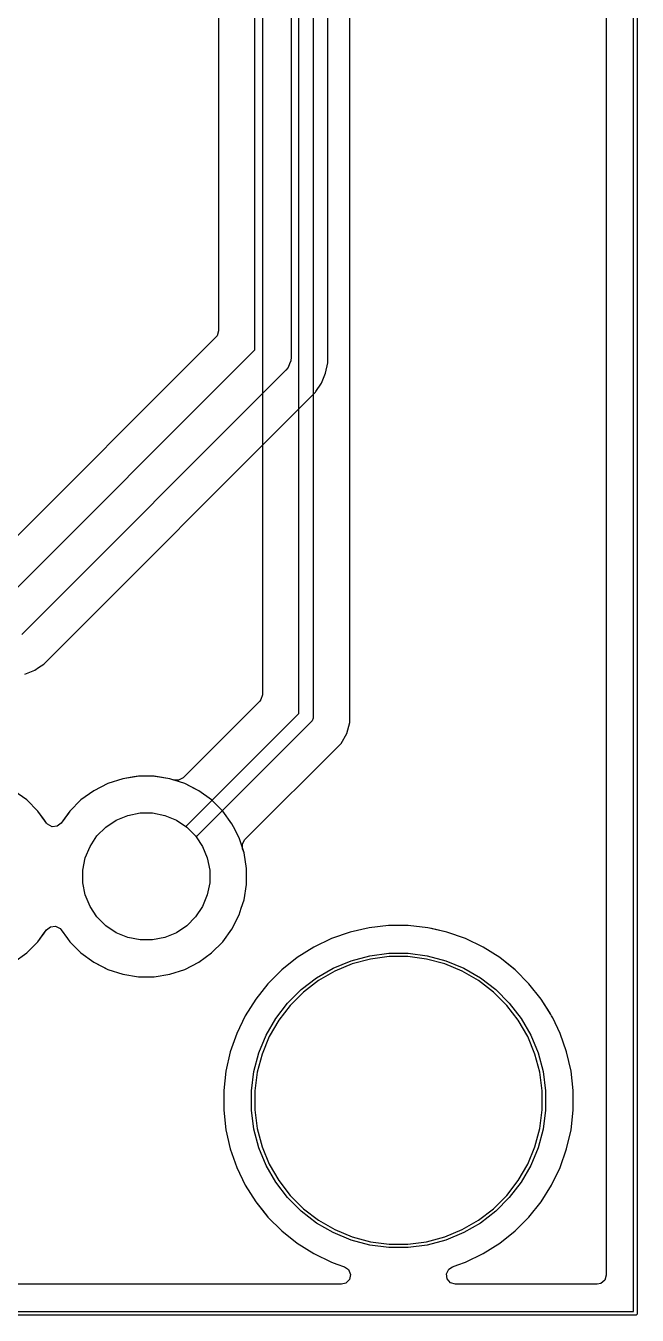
# Model space of a CAD drawing. Header units: inches. Extents: x 6.55 to 9.8, y -8.74 to -3.15.
# Drawn here: x 9.473 to 9.804, y -8.741 to -8.044 of the extents above; entities that cross this region are included whole.
import ezdxf

# ---------------------------------------------------------------- set-up
doc = ezdxf.new("R2010")
doc.units = ezdxf.units.IN
doc.header["$MEASUREMENT"] = 0
doc.layers.add('Edge.Cuts', color=254, linetype='CONTINUOUS', true_color=0xd0d2cd)

msp = doc.modelspace()

# ---------------------------------------------------------------- linework, layer by layer
at = {"layer": 'Edge.Cuts', "linetype": 'CONTINUOUS'}
for p, q in [((9.80217, -8.73917), (9.80217, -3.15059)), ((9.80413, -3.14961), (9.80413, -8.74016)), ((9.78738, -3.17026), (9.78738, -8.71951)), ((9.78738, -3.17026), (9.78738, -8.71951)), ((9.78738, -3.17026), (9.78738, -8.71951)), ((9.78738, -3.17026), (9.78738, -8.71951)), ((9.59732, -8.21919), (9.59732, -7.41906)), ((9.61701, -7.42314), (9.61701, -8.22325)), ((9.63671, -8.22002), (9.63671, -7.50781)), ((9.62106, -8.41589), (9.62106, -7.79592)), ((9.62894, -7.79429), (9.62894, -8.41752)), ((9.64864, -8.41411), (9.64864, -7.7978)), ((9.60136, -7.91612), (9.60136, -8.4057)), ((9.57762, -7.95216), (9.57762, -8.209)), ((9.57684, -8.21164), (9.57619, -8.21246)), ((9.57762, -8.209), (9.57684, -8.21164)), ((9.57619, -8.21246), (9.45348, -8.33516)), ((9.46021, -8.3563), (9.59732, -8.21919)), ((9.61682, -8.22518), (9.61614, -8.22684)), ((9.61701, -8.22325), (9.61682, -8.22509)), ((9.61682, -8.22509), (9.61682, -8.22518)), ((9.63672, -8.22019), (9.63671, -8.22002)), ((9.63672, -8.22035), (9.63672, -8.22019)), ((9.63672, -8.22617), (9.63672, -8.22035)), ((9.61413, -8.23022), (9.47125, -8.3731)), ((9.61535, -8.22873), (9.61413, -8.23022)), ((9.61614, -8.22684), (9.61535, -8.22873)), ((9.63336, -8.23725), (9.63558, -8.23188)), ((9.63558, -8.23188), (9.63672, -8.22617)), ((9.63033, -8.24178), (9.63336, -8.23725)), ((9.48312, -8.38909), (9.63012, -8.24209)), ((9.63012, -8.24209), (9.63012, -8.24209)), ((9.63012, -8.24209), (9.63012, -8.24209)), ((9.63012, -8.24209), (9.63013, -8.24209)), ((9.63013, -8.24209), (9.63033, -8.24178)), ((9.47291, -8.39455), (9.47828, -8.39233)), ((9.47828, -8.39233), (9.48022, -8.39103)), ((9.48022, -8.39103), (9.48312, -8.38909)), ((9.60136, -8.4057), (9.60058, -8.40834)), ((9.59993, -8.40916), (9.55848, -8.45061)), ((9.60058, -8.40834), (9.59993, -8.40916)), ((9.64864, -8.41441), (9.64864, -8.41411)), ((9.64864, -8.41411), (9.64864, -8.41411)), ((9.56, -8.47695), (9.62106, -8.41589)), ((9.62778, -8.4203), (9.56557, -8.48252)), ((9.62827, -8.41971), (9.62778, -8.4203)), ((9.62886, -8.41829), (9.62827, -8.41971)), ((9.62894, -8.41752), (9.62886, -8.41829)), ((9.64703, -8.42665), (9.64864, -8.42063)), ((9.64864, -8.42063), (9.64864, -8.41441)), ((9.64392, -8.43204), (9.64703, -8.42665)), ((9.59191, -8.48404), (9.64392, -8.43204)), ((9.51778, -8.4537), (9.51017, -8.45758)), ((9.51778, -8.4537), (9.51017, -8.45758)), ((9.51778, -8.4537), (9.51017, -8.45758)), ((9.51778, -8.4537), (9.51017, -8.45758)), ((9.52589, -8.45107), (9.51778, -8.4537)), ((9.52589, -8.45107), (9.51778, -8.4537)), ((9.52589, -8.45107), (9.51778, -8.4537)), ((9.52589, -8.45107), (9.51778, -8.4537)), ((9.53374, -8.44982), (9.52589, -8.45107)), ((9.53189, -8.45012), (9.52589, -8.45107)), ((9.53151, -8.45018), (9.52589, -8.45107)), ((9.53151, -8.45018), (9.52589, -8.45107)), ((9.52589, -8.45107), (9.52589, -8.45107)), ((9.52589, -8.45107), (9.52589, -8.45107)), ((9.52589, -8.45107), (9.52589, -8.45107)), ((9.52589, -8.45107), (9.52589, -8.45107)), ((9.53432, -8.44973), (9.53151, -8.45018)), ((9.53432, -8.44973), (9.53151, -8.45018)), ((9.53432, -8.44973), (9.53189, -8.45012)), ((9.53432, -8.44973), (9.53374, -8.44982)), ((9.54285, -8.44973), (9.53432, -8.44973)), ((9.54285, -8.44973), (9.53432, -8.44973)), ((9.54285, -8.44973), (9.53432, -8.44973)), ((9.54285, -8.44973), (9.53432, -8.44973)), ((9.54342, -8.44982), (9.54285, -8.44973)), ((9.54496, -8.45007), (9.54285, -8.44973)), ((9.54496, -8.45007), (9.54285, -8.44973)), ((9.54496, -8.45007), (9.54285, -8.44973)), ((9.55128, -8.45107), (9.54342, -8.44982)), ((9.55128, -8.45107), (9.54496, -8.45007)), ((9.55128, -8.45107), (9.54496, -8.45007)), ((9.55128, -8.45107), (9.54496, -8.45007)), ((9.55352, -8.4518), (9.55128, -8.45107)), ((9.55939, -8.4537), (9.55128, -8.45107)), ((9.55939, -8.4537), (9.55128, -8.45107)), ((9.55939, -8.4537), (9.55128, -8.45107)), ((9.55607, -8.45192), (9.55352, -8.4518)), ((9.55848, -8.45061), (9.55607, -8.45192)), ((9.56699, -8.45758), (9.55939, -8.4537)), ((9.56487, -8.45649), (9.55939, -8.4537)), ((9.56699, -8.45758), (9.55939, -8.4537)), ((9.47389, -8.46259), (9.46699, -8.45758)), ((9.47389, -8.46259), (9.46699, -8.45758)), ((9.47389, -8.46259), (9.46699, -8.45758)), ((9.47389, -8.46259), (9.46699, -8.45758)), ((9.47993, -8.46862), (9.47389, -8.46259)), ((9.47993, -8.46862), (9.47389, -8.46259)), ((9.47993, -8.46862), (9.47389, -8.46259)), ((9.47993, -8.46862), (9.47389, -8.46259)), ((9.50327, -8.46259), (9.49724, -8.46862)), ((9.50327, -8.46259), (9.49724, -8.46862)), ((9.50327, -8.46259), (9.49724, -8.46862)), ((9.50327, -8.46259), (9.49724, -8.46862)), ((9.51017, -8.45758), (9.50327, -8.46259)), ((9.51017, -8.45758), (9.50327, -8.46259)), ((9.51017, -8.45758), (9.50327, -8.46259)), ((9.51017, -8.45758), (9.50327, -8.46259)), ((9.56699, -8.45758), (9.56487, -8.45649)), ((9.57389, -8.46259), (9.56699, -8.45758)), ((9.57389, -8.46259), (9.56699, -8.45758)), ((9.57389, -8.46259), (9.56699, -8.45758)), ((9.57993, -8.46862), (9.57389, -8.46259)), ((9.57993, -8.46862), (9.57389, -8.46259)), ((9.57993, -8.46862), (9.57389, -8.46259)), ((9.48351, -8.47356), (9.47993, -8.46862)), ((9.48373, -8.47386), (9.47993, -8.46862)), ((9.48373, -8.47386), (9.47993, -8.46862)), ((9.48373, -8.47386), (9.47993, -8.46862)), ((9.49646, -8.4697), (9.49253, -8.4751)), ((9.49724, -8.46862), (9.49442, -8.47251)), ((9.49724, -8.46862), (9.49442, -8.47251)), ((9.49724, -8.46862), (9.49442, -8.47251)), ((9.49724, -8.46862), (9.49646, -8.4697)), ((9.49724, -8.46862), (9.49724, -8.46862)), ((9.49724, -8.46862), (9.49724, -8.46862)), ((9.49724, -8.46862), (9.49724, -8.46862)), ((9.49724, -8.46862), (9.49724, -8.46862)), ((9.49724, -8.46862), (9.49724, -8.46862)), ((9.49724, -8.46862), (9.49724, -8.46862)), ((9.49724, -8.46862), (9.49724, -8.46862)), ((9.49724, -8.46862), (9.49724, -8.46862)), ((9.52857, -8.47092), (9.5352, -8.4696)), ((9.52857, -8.47092), (9.5352, -8.4696)), ((9.52857, -8.47092), (9.5352, -8.4696)), ((9.52857, -8.47092), (9.5352, -8.4696)), ((9.5352, -8.4696), (9.54196, -8.4696)), ((9.5352, -8.4696), (9.54196, -8.4696)), ((9.5352, -8.4696), (9.54196, -8.4696)), ((9.5352, -8.4696), (9.54196, -8.4696)), ((9.54196, -8.4696), (9.5486, -8.47092)), ((9.54196, -8.4696), (9.5486, -8.47092)), ((9.54196, -8.4696), (9.5486, -8.47092)), ((9.54196, -8.4696), (9.5486, -8.47092)), ((9.58494, -8.47553), (9.57993, -8.46862)), ((9.58494, -8.47553), (9.57993, -8.46862)), ((9.58494, -8.47553), (9.57993, -8.46862)), ((9.48463, -8.4751), (9.48351, -8.47356)), ((9.48463, -8.4751), (9.48373, -8.47386)), ((9.48463, -8.4751), (9.48373, -8.47386)), ((9.48463, -8.4751), (9.48373, -8.47386)), ((9.48518, -8.47573), (9.48463, -8.4751)), ((9.48518, -8.47573), (9.48463, -8.4751)), ((9.48518, -8.47573), (9.48463, -8.4751)), ((9.48518, -8.47573), (9.48463, -8.4751)), ((9.48761, -8.47702), (9.48518, -8.47573)), ((9.48761, -8.47702), (9.48518, -8.47573)), ((9.48761, -8.47702), (9.48518, -8.47573)), ((9.48761, -8.47702), (9.48518, -8.47573)), ((9.49035, -8.47678), (9.48761, -8.47702)), ((9.49035, -8.47678), (9.48761, -8.47702)), ((9.49035, -8.47678), (9.48761, -8.47702)), ((9.49035, -8.47678), (9.48761, -8.47702)), ((9.49253, -8.4751), (9.49035, -8.47678)), ((9.49253, -8.4751), (9.49035, -8.47678)), ((9.49253, -8.4751), (9.49035, -8.47678)), ((9.49253, -8.4751), (9.49035, -8.47678)), ((9.49442, -8.47251), (9.49253, -8.4751)), ((9.49442, -8.47251), (9.49253, -8.4751)), ((9.49442, -8.47251), (9.49253, -8.4751)), ((9.5167, -8.47727), (9.52232, -8.47351)), ((9.5167, -8.47727), (9.52232, -8.47351)), ((9.5167, -8.47727), (9.52232, -8.47351)), ((9.5167, -8.47727), (9.52232, -8.47351)), ((9.52232, -8.47351), (9.52857, -8.47092)), ((9.52232, -8.47351), (9.52857, -8.47092)), ((9.52232, -8.47351), (9.52857, -8.47092)), ((9.52232, -8.47351), (9.52857, -8.47092)), ((9.5486, -8.47092), (9.55485, -8.47351)), ((9.5486, -8.47092), (9.55485, -8.47351)), ((9.5486, -8.47092), (9.55485, -8.47351)), ((9.5486, -8.47092), (9.55485, -8.47351)), ((9.55485, -8.47351), (9.56, -8.47695)), ((9.55485, -8.47351), (9.56047, -8.47727)), ((9.55485, -8.47351), (9.56047, -8.47727)), ((9.55485, -8.47351), (9.56047, -8.47727)), ((9.58571, -8.47703), (9.58494, -8.47553)), ((9.58571, -8.47703), (9.58494, -8.47553)), ((9.58571, -8.47703), (9.58494, -8.47553)), ((9.50816, -8.48767), (9.51191, -8.48205)), ((9.50816, -8.48767), (9.51191, -8.48205)), ((9.50816, -8.48767), (9.51191, -8.48205)), ((9.50816, -8.48767), (9.51191, -8.48205)), ((9.51191, -8.48205), (9.5167, -8.47727)), ((9.51191, -8.48205), (9.5167, -8.47727)), ((9.51191, -8.48205), (9.5167, -8.47727)), ((9.51191, -8.48205), (9.5167, -8.47727)), ((9.56047, -8.47727), (9.56525, -8.48205)), ((9.56047, -8.47727), (9.56525, -8.48205)), ((9.56047, -8.47727), (9.56525, -8.48205)), ((9.56525, -8.48205), (9.56901, -8.48767)), ((9.56525, -8.48205), (9.56901, -8.48767)), ((9.56525, -8.48205), (9.56901, -8.48767)), ((9.56557, -8.48252), (9.56901, -8.48767)), ((9.58882, -8.48313), (9.58571, -8.47703)), ((9.58882, -8.48313), (9.58571, -8.47703)), ((9.58882, -8.48313), (9.58571, -8.47703)), ((9.59145, -8.49124), (9.58882, -8.48313)), ((9.59145, -8.49124), (9.58882, -8.48313)), ((9.59145, -8.49124), (9.58882, -8.48313)), ((9.50557, -8.49392), (9.50816, -8.48767)), ((9.50557, -8.49392), (9.50816, -8.48767)), ((9.50557, -8.49392), (9.50816, -8.48767)), ((9.50557, -8.49392), (9.50816, -8.48767)), ((9.56901, -8.48767), (9.5716, -8.49392)), ((9.56901, -8.48767), (9.5716, -8.49392)), ((9.56901, -8.48767), (9.5716, -8.49392)), ((9.56901, -8.48767), (9.5716, -8.49392)), ((9.59065, -8.48625), (9.59191, -8.48404)), ((9.59072, -8.489), (9.59065, -8.48625)), ((9.59145, -8.49124), (9.59072, -8.489)), ((9.50425, -8.50056), (9.50557, -8.49392)), ((9.50425, -8.50056), (9.50557, -8.49392)), ((9.50425, -8.50056), (9.50557, -8.49392)), ((9.50425, -8.50056), (9.50557, -8.49392)), ((9.5716, -8.49392), (9.57292, -8.50056)), ((9.5716, -8.49392), (9.57292, -8.50056)), ((9.5716, -8.49392), (9.57292, -8.50056)), ((9.5716, -8.49392), (9.57292, -8.50056)), ((9.59279, -8.49967), (9.59145, -8.49124)), ((9.59279, -8.49967), (9.59145, -8.49124)), ((9.59145, -8.49124), (9.59145, -8.49124)), ((9.59145, -8.49124), (9.59145, -8.49124)), ((9.59279, -8.49967), (9.59145, -8.49124)), ((9.59145, -8.49124), (9.59145, -8.49124)), ((9.59145, -8.49124), (9.59145, -8.49124)), ((9.59279, -8.49967), (9.59145, -8.49124)), ((9.59145, -8.49124), (9.59145, -8.49124)), ((9.59145, -8.49124), (9.59145, -8.49124)), ((9.50425, -8.50732), (9.50425, -8.50056)), ((9.50425, -8.50732), (9.50425, -8.50056)), ((9.50425, -8.50732), (9.50425, -8.50056)), ((9.50425, -8.50732), (9.50425, -8.50056)), ((9.57292, -8.50056), (9.57292, -8.50732)), ((9.57292, -8.50056), (9.57292, -8.50732)), ((9.57292, -8.50056), (9.57292, -8.50732)), ((9.57292, -8.50056), (9.57292, -8.50732)), ((9.59279, -8.5082), (9.59279, -8.49967)), ((9.59279, -8.5082), (9.59279, -8.49967)), ((9.59279, -8.5082), (9.59279, -8.49967)), ((9.59279, -8.5082), (9.59279, -8.49967)), ((9.50557, -8.51395), (9.50425, -8.50732)), ((9.50557, -8.51395), (9.50425, -8.50732)), ((9.50557, -8.51395), (9.50425, -8.50732)), ((9.50557, -8.51395), (9.50425, -8.50732)), ((9.57292, -8.50732), (9.5716, -8.51395)), ((9.57292, -8.50732), (9.5716, -8.51395)), ((9.57292, -8.50732), (9.5716, -8.51395)), ((9.57292, -8.50732), (9.5716, -8.51395)), ((9.59145, -8.51663), (9.59279, -8.5082)), ((9.59145, -8.51663), (9.59279, -8.5082)), ((9.59145, -8.51663), (9.59279, -8.5082)), ((9.59145, -8.51663), (9.59279, -8.5082)), ((9.50816, -8.5202), (9.50557, -8.51395)), ((9.50816, -8.5202), (9.50557, -8.51395)), ((9.50816, -8.5202), (9.50557, -8.51395)), ((9.50816, -8.5202), (9.50557, -8.51395)), ((9.5716, -8.51395), (9.56901, -8.5202)), ((9.5716, -8.51395), (9.56901, -8.5202)), ((9.5716, -8.51395), (9.56901, -8.5202)), ((9.5716, -8.51395), (9.56901, -8.5202)), ((9.58999, -8.52114), (9.59145, -8.51663)), ((9.58999, -8.52114), (9.59145, -8.51663)), ((9.58999, -8.52114), (9.59145, -8.51663)), ((9.58999, -8.52114), (9.59145, -8.51663)), ((9.59145, -8.51663), (9.59145, -8.51663)), ((9.59145, -8.51663), (9.59145, -8.51663)), ((9.59145, -8.51663), (9.59145, -8.51663)), ((9.59145, -8.51663), (9.59145, -8.51663)), ((9.59145, -8.51663), (9.59145, -8.51663)), ((9.59145, -8.51663), (9.59145, -8.51663)), ((9.59145, -8.51663), (9.59145, -8.51663)), ((9.59145, -8.51663), (9.59145, -8.51663)), ((9.51191, -8.52582), (9.50816, -8.5202)), ((9.51191, -8.52582), (9.50816, -8.5202)), ((9.51191, -8.52582), (9.50816, -8.5202)), ((9.51191, -8.52582), (9.50816, -8.5202)), ((9.56901, -8.5202), (9.56525, -8.52582)), ((9.56901, -8.5202), (9.56525, -8.52582)), ((9.56901, -8.5202), (9.56525, -8.52582)), ((9.56901, -8.5202), (9.56525, -8.52582)), ((9.58494, -8.53235), (9.58882, -8.52474)), ((9.58494, -8.53235), (9.58882, -8.52474)), ((9.58494, -8.53235), (9.58882, -8.52474)), ((9.58494, -8.53235), (9.58882, -8.52474)), ((9.58882, -8.52474), (9.58999, -8.52114)), ((9.58882, -8.52474), (9.58999, -8.52114)), ((9.58882, -8.52474), (9.58999, -8.52114)), ((9.58882, -8.52474), (9.58999, -8.52114)), ((9.48463, -8.53277), (9.48681, -8.53109)), ((9.48463, -8.53277), (9.48681, -8.53109)), ((9.48463, -8.53277), (9.48681, -8.53109)), ((9.48463, -8.53277), (9.48681, -8.53109)), ((9.48681, -8.53109), (9.48955, -8.53086)), ((9.48681, -8.53109), (9.48955, -8.53086)), ((9.48681, -8.53109), (9.48955, -8.53086)), ((9.48681, -8.53109), (9.48955, -8.53086)), ((9.48955, -8.53086), (9.49199, -8.53214)), ((9.48955, -8.53086), (9.49199, -8.53214)), ((9.48955, -8.53086), (9.49199, -8.53214)), ((9.48955, -8.53086), (9.49199, -8.53214)), ((9.49199, -8.53214), (9.49253, -8.53277)), ((9.49199, -8.53214), (9.49253, -8.53277)), ((9.49199, -8.53214), (9.49253, -8.53277)), ((9.49199, -8.53214), (9.49253, -8.53277)), ((9.5167, -8.53061), (9.51191, -8.52582)), ((9.5167, -8.53061), (9.51191, -8.52582)), ((9.5167, -8.53061), (9.51191, -8.52582)), ((9.5167, -8.53061), (9.51191, -8.52582)), ((9.52232, -8.53436), (9.5167, -8.53061)), ((9.52232, -8.53436), (9.5167, -8.53061)), ((9.52232, -8.53436), (9.5167, -8.53061)), ((9.52232, -8.53436), (9.5167, -8.53061)), ((9.56047, -8.53061), (9.55485, -8.53436)), ((9.56047, -8.53061), (9.55485, -8.53436)), ((9.56047, -8.53061), (9.55485, -8.53436)), ((9.56047, -8.53061), (9.55485, -8.53436)), ((9.56525, -8.52582), (9.56047, -8.53061)), ((9.56525, -8.52582), (9.56047, -8.53061)), ((9.56525, -8.52582), (9.56047, -8.53061)), ((9.56525, -8.52582), (9.56047, -8.53061)), ((9.57993, -8.53925), (9.58494, -8.53235)), ((9.57993, -8.53925), (9.58494, -8.53235)), ((9.57993, -8.53925), (9.58494, -8.53235)), ((9.57993, -8.53925), (9.58494, -8.53235)), ((9.65914, -8.53168), (9.6488, -8.53404)), ((9.65914, -8.53168), (9.6488, -8.53404)), ((9.65914, -8.53168), (9.6488, -8.53404)), ((9.65914, -8.53168), (9.6488, -8.53404)), ((9.66969, -8.53049), (9.65914, -8.53168)), ((9.66969, -8.53049), (9.65914, -8.53168)), ((9.66969, -8.53049), (9.65914, -8.53168)), ((9.66969, -8.53049), (9.65914, -8.53168)), ((9.65914, -8.53168), (9.65914, -8.53168)), ((9.65914, -8.53168), (9.65914, -8.53168)), ((9.65914, -8.53168), (9.65914, -8.53168)), ((9.65914, -8.53168), (9.65914, -8.53168)), ((9.68031, -8.53049), (9.66969, -8.53049)), ((9.66969, -8.53049), (9.66969, -8.53049)), ((9.68031, -8.53049), (9.66969, -8.53049)), ((9.66969, -8.53049), (9.66969, -8.53049)), ((9.68031, -8.53049), (9.66969, -8.53049)), ((9.66969, -8.53049), (9.66969, -8.53049)), ((9.68031, -8.53049), (9.66969, -8.53049)), ((9.66969, -8.53049), (9.66969, -8.53049)), ((9.69086, -8.53168), (9.68031, -8.53049)), ((9.68031, -8.53049), (9.68031, -8.53049)), ((9.69086, -8.53168), (9.68031, -8.53049)), ((9.68031, -8.53049), (9.68031, -8.53049)), ((9.69086, -8.53168), (9.68031, -8.53049)), ((9.68031, -8.53049), (9.68031, -8.53049)), ((9.69086, -8.53168), (9.68031, -8.53049)), ((9.68031, -8.53049), (9.68031, -8.53049)), ((9.69256, -8.53207), (9.69086, -8.53168)), ((9.69086, -8.53168), (9.69086, -8.53168)), ((9.69086, -8.53168), (9.69086, -8.53168)), ((9.6928, -8.53212), (9.69086, -8.53168)), ((9.69086, -8.53168), (9.69086, -8.53168)), ((9.69086, -8.53168), (9.69086, -8.53168)), ((9.6928, -8.53212), (9.69086, -8.53168)), ((9.69086, -8.53168), (9.69086, -8.53168)), ((9.69086, -8.53168), (9.69086, -8.53168)), ((9.6928, -8.53212), (9.69086, -8.53168)), ((9.69086, -8.53168), (9.69086, -8.53168)), ((9.69086, -8.53168), (9.69086, -8.53168)), ((9.7012, -8.53404), (9.69256, -8.53207)), ((9.7012, -8.53404), (9.6928, -8.53212)), ((9.7012, -8.53404), (9.6928, -8.53212)), ((9.7012, -8.53404), (9.6928, -8.53212)), ((9.47389, -8.54528), (9.47993, -8.53925)), ((9.47389, -8.54528), (9.47993, -8.53925)), ((9.47389, -8.54528), (9.47993, -8.53925)), ((9.47389, -8.54528), (9.47993, -8.53925)), ((9.47993, -8.53925), (9.48344, -8.53441)), ((9.47993, -8.53925), (9.48328, -8.53463)), ((9.47993, -8.53925), (9.48328, -8.53463)), ((9.47993, -8.53925), (9.48328, -8.53463)), ((9.48328, -8.53463), (9.48463, -8.53277)), ((9.48328, -8.53463), (9.48463, -8.53277)), ((9.48328, -8.53463), (9.48463, -8.53277)), ((9.48344, -8.53441), (9.48463, -8.53277)), ((9.49253, -8.53277), (9.496, -8.53755)), ((9.49253, -8.53277), (9.496, -8.53755)), ((9.49253, -8.53277), (9.496, -8.53755)), ((9.49253, -8.53277), (9.496, -8.53755)), ((9.496, -8.53755), (9.49724, -8.53925)), ((9.496, -8.53755), (9.49724, -8.53925)), ((9.496, -8.53755), (9.49724, -8.53925)), ((9.496, -8.53755), (9.49724, -8.53925)), ((9.49724, -8.53925), (9.50327, -8.54528)), ((9.49724, -8.53925), (9.50327, -8.54528)), ((9.49724, -8.53925), (9.50327, -8.54528)), ((9.49724, -8.53925), (9.50327, -8.54528)), ((9.52857, -8.53695), (9.52232, -8.53436)), ((9.52857, -8.53695), (9.52232, -8.53436)), ((9.52857, -8.53695), (9.52232, -8.53436)), ((9.52857, -8.53695), (9.52232, -8.53436)), ((9.5352, -8.53827), (9.52857, -8.53695)), ((9.5352, -8.53827), (9.52857, -8.53695)), ((9.5352, -8.53827), (9.52857, -8.53695)), ((9.5352, -8.53827), (9.52857, -8.53695)), ((9.54196, -8.53827), (9.5352, -8.53827)), ((9.54196, -8.53827), (9.5352, -8.53827)), ((9.54196, -8.53827), (9.5352, -8.53827)), ((9.54196, -8.53827), (9.5352, -8.53827)), ((9.5486, -8.53695), (9.54196, -8.53827)), ((9.5486, -8.53695), (9.54196, -8.53827)), ((9.5486, -8.53695), (9.54196, -8.53827)), ((9.5486, -8.53695), (9.54196, -8.53827)), ((9.55485, -8.53436), (9.5486, -8.53695)), ((9.55485, -8.53436), (9.5486, -8.53695)), ((9.55485, -8.53436), (9.5486, -8.53695)), ((9.55485, -8.53436), (9.5486, -8.53695)), ((9.57389, -8.54528), (9.57993, -8.53925)), ((9.57389, -8.54528), (9.57993, -8.53925)), ((9.57389, -8.54528), (9.57993, -8.53925)), ((9.57389, -8.54528), (9.57993, -8.53925)), ((9.63878, -8.53755), (9.62921, -8.54215)), ((9.63878, -8.53755), (9.62921, -8.54215)), ((9.63878, -8.53755), (9.62921, -8.54215)), ((9.63878, -8.53755), (9.62921, -8.54215)), ((9.6488, -8.53404), (9.63878, -8.53755)), ((9.6488, -8.53404), (9.63878, -8.53755)), ((9.6488, -8.53404), (9.63878, -8.53755)), ((9.6488, -8.53404), (9.63878, -8.53755)), ((9.6488, -8.53404), (9.6488, -8.53404)), ((9.6488, -8.53404), (9.6488, -8.53404)), ((9.6488, -8.53404), (9.6488, -8.53404)), ((9.6488, -8.53404), (9.6488, -8.53404)), ((9.71122, -8.53755), (9.7012, -8.53404)), ((9.7012, -8.53404), (9.7012, -8.53404)), ((9.71122, -8.53755), (9.7012, -8.53404)), ((9.7012, -8.53404), (9.7012, -8.53404)), ((9.71122, -8.53755), (9.7012, -8.53404)), ((9.7012, -8.53404), (9.7012, -8.53404)), ((9.71122, -8.53755), (9.7012, -8.53404)), ((9.7012, -8.53404), (9.7012, -8.53404)), ((9.72079, -8.54215), (9.71122, -8.53755)), ((9.72079, -8.54215), (9.71122, -8.53755)), ((9.72079, -8.54215), (9.71122, -8.53755)), ((9.72079, -8.54215), (9.71122, -8.53755)), ((9.46699, -8.5503), (9.47389, -8.54528)), ((9.46699, -8.5503), (9.47389, -8.54528)), ((9.46699, -8.5503), (9.47389, -8.54528)), ((9.46699, -8.5503), (9.47389, -8.54528)), ((9.50327, -8.54528), (9.51017, -8.5503)), ((9.50327, -8.54528), (9.51017, -8.5503)), ((9.50327, -8.54528), (9.51017, -8.5503)), ((9.50327, -8.54528), (9.51017, -8.5503)), ((9.56699, -8.5503), (9.57389, -8.54528)), ((9.56699, -8.5503), (9.57389, -8.54528)), ((9.56699, -8.5503), (9.57389, -8.54528)), ((9.56699, -8.5503), (9.57389, -8.54528)), ((9.62921, -8.54215), (9.62022, -8.5478)), ((9.62921, -8.54215), (9.62022, -8.5478)), ((9.62921, -8.54215), (9.62022, -8.5478)), ((9.62921, -8.54215), (9.62022, -8.5478)), ((9.65945, -8.54681), (9.66979, -8.54545)), ((9.66979, -8.54545), (9.68021, -8.54545)), ((9.68021, -8.54545), (9.69055, -8.54681)), ((9.72978, -8.5478), (9.72079, -8.54215)), ((9.72079, -8.54215), (9.72079, -8.54215)), ((9.72978, -8.5478), (9.72079, -8.54215)), ((9.72079, -8.54215), (9.72079, -8.54215)), ((9.72978, -8.5478), (9.72079, -8.54215)), ((9.72079, -8.54215), (9.72079, -8.54215)), ((9.72978, -8.5478), (9.72079, -8.54215)), ((9.72079, -8.54215), (9.72079, -8.54215)), ((9.51017, -8.5503), (9.51542, -8.55297)), ((9.51017, -8.5503), (9.51774, -8.55415)), ((9.51017, -8.5503), (9.51774, -8.55415)), ((9.51017, -8.5503), (9.51774, -8.55415)), ((9.51542, -8.55297), (9.51778, -8.55417)), ((9.55939, -8.55417), (9.56699, -8.5503)), ((9.55939, -8.55417), (9.56699, -8.5503)), ((9.55939, -8.55417), (9.56699, -8.5503)), ((9.55939, -8.55417), (9.56699, -8.5503)), ((9.62022, -8.5478), (9.61193, -8.55442)), ((9.62022, -8.5478), (9.61193, -8.55442)), ((9.62022, -8.5478), (9.61193, -8.55442)), ((9.62022, -8.5478), (9.61193, -8.55442)), ((9.63071, -8.55871), (9.63974, -8.5535)), ((9.63974, -8.5535), (9.64937, -8.54951)), ((9.64995, -8.55121), (9.64054, -8.55511)), ((9.64937, -8.54951), (9.65945, -8.54681)), ((9.6598, -8.54857), (9.64995, -8.55121)), ((9.6699, -8.54724), (9.6598, -8.54857)), ((9.6801, -8.54724), (9.6699, -8.54724)), ((9.6902, -8.54857), (9.6801, -8.54724)), ((9.70005, -8.55121), (9.6902, -8.54857)), ((9.69055, -8.54681), (9.70063, -8.54951)), ((9.70946, -8.55511), (9.70005, -8.55121)), ((9.70063, -8.54951), (9.71026, -8.5535)), ((9.71026, -8.5535), (9.71929, -8.55871)), ((9.73563, -8.55247), (9.72978, -8.5478)), ((9.73807, -8.55442), (9.72978, -8.5478)), ((9.73807, -8.55442), (9.72978, -8.5478)), ((9.73807, -8.55442), (9.72978, -8.5478)), ((9.73807, -8.55442), (9.73563, -8.55247)), ((9.51774, -8.55415), (9.51778, -8.55417)), ((9.51774, -8.55415), (9.51778, -8.55417)), ((9.51774, -8.55415), (9.51778, -8.55417)), ((9.51778, -8.55417), (9.52589, -8.55681)), ((9.51778, -8.55417), (9.52589, -8.55681)), ((9.51778, -8.55417), (9.52589, -8.55681)), ((9.51778, -8.55417), (9.52589, -8.55681)), ((9.52589, -8.55681), (9.52589, -8.55681)), ((9.52589, -8.55681), (9.52589, -8.55681)), ((9.52589, -8.55681), (9.53432, -8.55814)), ((9.52589, -8.55681), (9.52589, -8.55681)), ((9.52589, -8.55681), (9.52589, -8.55681)), ((9.52589, -8.55681), (9.53432, -8.55814)), ((9.52589, -8.55681), (9.52589, -8.55681)), ((9.52589, -8.55681), (9.52589, -8.55681)), ((9.52589, -8.55681), (9.53432, -8.55814)), ((9.52589, -8.55681), (9.52589, -8.55681)), ((9.52589, -8.55681), (9.52589, -8.55681)), ((9.52589, -8.55681), (9.53432, -8.55814)), ((9.53432, -8.55814), (9.53432, -8.55814)), ((9.53432, -8.55814), (9.54285, -8.55814)), ((9.53432, -8.55814), (9.53432, -8.55814)), ((9.53432, -8.55814), (9.54285, -8.55814)), ((9.53432, -8.55814), (9.53432, -8.55814)), ((9.53432, -8.55814), (9.54285, -8.55814)), ((9.53432, -8.55814), (9.53432, -8.55814)), ((9.53432, -8.55814), (9.54285, -8.55814)), ((9.54285, -8.55814), (9.55128, -8.55681)), ((9.54285, -8.55814), (9.55128, -8.55681)), ((9.54285, -8.55814), (9.55128, -8.55681)), ((9.54285, -8.55814), (9.55128, -8.55681)), ((9.54285, -8.55814), (9.54285, -8.55814)), ((9.54285, -8.55814), (9.54285, -8.55814)), ((9.54285, -8.55814), (9.54285, -8.55814)), ((9.54285, -8.55814), (9.54285, -8.55814)), ((9.55128, -8.55681), (9.55939, -8.55417)), ((9.55128, -8.55681), (9.55939, -8.55417)), ((9.55128, -8.55681), (9.55939, -8.55417)), ((9.55128, -8.55681), (9.55939, -8.55417)), ((9.55128, -8.55681), (9.55128, -8.55681)), ((9.55128, -8.55681), (9.55128, -8.55681)), ((9.55128, -8.55681), (9.55128, -8.55681)), ((9.55128, -8.55681), (9.55128, -8.55681)), ((9.55128, -8.55681), (9.55128, -8.55681)), ((9.55128, -8.55681), (9.55128, -8.55681)), ((9.55128, -8.55681), (9.55128, -8.55681)), ((9.55128, -8.55681), (9.55128, -8.55681)), ((9.55939, -8.55417), (9.55939, -8.55417)), ((9.55939, -8.55417), (9.55939, -8.55417)), ((9.55939, -8.55417), (9.55939, -8.55417)), ((9.55939, -8.55417), (9.55939, -8.55417)), ((9.55939, -8.55417), (9.55939, -8.55417)), ((9.55939, -8.55417), (9.55939, -8.55417)), ((9.55939, -8.55417), (9.55939, -8.55417)), ((9.55939, -8.55417), (9.55939, -8.55417)), ((9.61193, -8.55442), (9.60442, -8.56193)), ((9.61193, -8.55442), (9.60442, -8.56193)), ((9.61193, -8.55442), (9.60442, -8.56193)), ((9.61193, -8.55442), (9.60442, -8.56193)), ((9.62243, -8.56506), (9.63071, -8.55871)), ((9.63171, -8.56021), (9.62362, -8.56641)), ((9.64054, -8.55511), (9.63171, -8.56021)), ((9.71829, -8.56021), (9.70946, -8.55511)), ((9.72638, -8.56641), (9.71829, -8.56021)), ((9.71929, -8.55871), (9.72757, -8.56506)), ((9.74558, -8.56193), (9.73807, -8.55442)), ((9.73807, -8.55442), (9.73807, -8.55442)), ((9.74558, -8.56193), (9.73807, -8.55442)), ((9.74558, -8.56193), (9.73807, -8.55442)), ((9.74558, -8.56193), (9.73807, -8.55442)), ((9.60442, -8.56193), (9.5978, -8.57022)), ((9.60442, -8.56193), (9.5978, -8.57022)), ((9.60442, -8.56193), (9.5978, -8.57022)), ((9.60442, -8.56193), (9.5978, -8.57022)), ((9.61506, -8.57243), (9.62243, -8.56506)), ((9.62362, -8.56641), (9.61641, -8.57362)), ((9.73359, -8.57362), (9.72638, -8.56641)), ((9.72757, -8.56506), (9.73494, -8.57243)), ((9.7522, -8.57022), (9.74558, -8.56193)), ((9.7522, -8.57022), (9.74558, -8.56193)), ((9.7522, -8.57022), (9.74558, -8.56193)), ((9.7522, -8.57022), (9.74558, -8.56193)), ((9.5978, -8.57022), (9.59215, -8.57921)), ((9.5978, -8.57022), (9.59215, -8.57921)), ((9.5978, -8.57022), (9.59215, -8.57921)), ((9.5978, -8.57022), (9.59215, -8.57921)), ((9.60871, -8.58071), (9.61506, -8.57243)), ((9.61641, -8.57362), (9.61021, -8.58171)), ((9.73979, -8.58171), (9.73359, -8.57362)), ((9.73494, -8.57243), (9.74129, -8.58071)), ((9.75748, -8.57863), (9.7522, -8.57022)), ((9.75701, -8.57788), (9.7522, -8.57022)), ((9.75701, -8.57788), (9.7522, -8.57022)), ((9.75701, -8.57788), (9.7522, -8.57022)), ((9.59215, -8.57921), (9.58755, -8.58878)), ((9.59215, -8.57921), (9.58755, -8.58878)), ((9.59215, -8.57921), (9.58755, -8.58878)), ((9.59215, -8.57921), (9.58755, -8.58878)), ((9.6035, -8.58974), (9.60871, -8.58071)), ((9.74129, -8.58071), (9.7465, -8.58974)), ((9.75785, -8.57921), (9.75701, -8.57788)), ((9.75785, -8.57921), (9.75701, -8.57788)), ((9.75785, -8.57921), (9.75701, -8.57788)), ((9.75785, -8.57921), (9.75748, -8.57863)), ((9.7584, -8.58036), (9.75785, -8.57921)), ((9.7584, -8.58036), (9.75785, -8.57921)), ((9.7584, -8.58036), (9.75785, -8.57921)), ((9.7584, -8.58036), (9.75785, -8.57921)), ((9.76245, -8.58878), (9.7584, -8.58036)), ((9.76245, -8.58878), (9.7584, -8.58036)), ((9.76245, -8.58878), (9.7584, -8.58036)), ((9.76245, -8.58878), (9.7584, -8.58036)), ((9.61021, -8.58171), (9.60511, -8.59054)), ((9.74489, -8.59054), (9.73979, -8.58171)), ((9.58755, -8.58878), (9.58404, -8.5988)), ((9.58755, -8.58878), (9.58404, -8.5988)), ((9.58755, -8.58878), (9.58404, -8.5988)), ((9.58755, -8.58878), (9.58404, -8.5988)), ((9.59951, -8.59937), (9.6035, -8.58974)), ((9.60511, -8.59054), (9.60121, -8.59995)), ((9.74879, -8.59995), (9.74489, -8.59054)), ((9.7465, -8.58974), (9.75049, -8.59937)), ((9.76596, -8.5988), (9.76245, -8.58878)), ((9.76596, -8.5988), (9.76245, -8.58878)), ((9.76596, -8.5988), (9.76245, -8.58878)), ((9.76596, -8.5988), (9.76245, -8.58878)), ((9.58404, -8.5988), (9.58168, -8.60914)), ((9.58404, -8.5988), (9.58168, -8.60914)), ((9.58404, -8.5988), (9.58168, -8.60914)), ((9.58404, -8.5988), (9.58168, -8.60914)), ((9.58404, -8.5988), (9.58404, -8.5988)), ((9.58404, -8.5988), (9.58404, -8.5988)), ((9.58404, -8.5988), (9.58404, -8.5988)), ((9.58404, -8.5988), (9.58404, -8.5988)), ((9.59681, -8.60945), (9.59951, -8.59937)), ((9.60121, -8.59995), (9.59857, -8.6098)), ((9.75143, -8.6098), (9.74879, -8.59995)), ((9.75049, -8.59937), (9.75319, -8.60945)), ((9.76832, -8.60914), (9.76596, -8.5988)), ((9.76832, -8.60914), (9.76596, -8.5988)), ((9.76832, -8.60914), (9.76596, -8.5988)), ((9.76832, -8.60914), (9.76596, -8.5988)), ((9.58168, -8.60914), (9.58049, -8.61969)), ((9.58168, -8.60914), (9.58049, -8.61969)), ((9.58168, -8.60914), (9.58049, -8.61969)), ((9.58168, -8.60914), (9.58049, -8.61969)), ((9.58168, -8.60914), (9.58168, -8.60914)), ((9.58168, -8.60914), (9.58168, -8.60914)), ((9.58168, -8.60914), (9.58168, -8.60914)), ((9.58168, -8.60914), (9.58168, -8.60914)), ((9.76951, -8.61969), (9.76832, -8.60914)), ((9.76951, -8.61969), (9.76832, -8.60914)), ((9.76951, -8.61969), (9.76832, -8.60914)), ((9.76951, -8.61969), (9.76832, -8.60914)), ((9.59545, -8.61979), (9.59681, -8.60945)), ((9.59857, -8.6098), (9.59724, -8.6199)), ((9.75276, -8.6199), (9.75143, -8.6098)), ((9.75319, -8.60945), (9.75455, -8.61979)), ((9.58049, -8.61969), (9.58049, -8.63031)), ((9.58049, -8.61969), (9.58049, -8.63031)), ((9.58049, -8.61969), (9.58049, -8.63031)), ((9.58049, -8.61969), (9.58049, -8.63031)), ((9.59545, -8.6199), (9.59545, -8.61979)), ((9.59545, -8.63021), (9.59545, -8.6199)), ((9.59724, -8.6199), (9.59724, -8.6301)), ((9.75276, -8.6301), (9.75276, -8.6199)), ((9.75455, -8.61979), (9.75455, -8.63021)), ((9.76951, -8.63031), (9.76951, -8.61969)), ((9.76951, -8.63031), (9.76951, -8.61969)), ((9.76951, -8.63031), (9.76951, -8.61969)), ((9.76951, -8.63031), (9.76951, -8.61969)), ((9.59681, -8.64055), (9.59545, -8.63021)), ((9.59724, -8.6301), (9.59857, -8.6402)), ((9.75143, -8.6402), (9.75276, -8.6301)), ((9.75455, -8.63021), (9.75319, -8.64055)), ((9.58049, -8.63031), (9.58168, -8.64086)), ((9.58049, -8.63031), (9.58168, -8.64086)), ((9.58049, -8.63031), (9.58168, -8.64086)), ((9.58049, -8.63031), (9.58168, -8.64086)), ((9.76832, -8.64086), (9.76951, -8.63031)), ((9.76832, -8.64086), (9.76951, -8.63031)), ((9.76832, -8.64086), (9.76951, -8.63031)), ((9.76832, -8.64086), (9.76951, -8.63031)), ((9.58168, -8.64086), (9.58168, -8.64086)), ((9.58168, -8.64086), (9.58404, -8.6512)), ((9.58168, -8.64086), (9.58168, -8.64086)), ((9.58168, -8.64086), (9.58404, -8.6512)), ((9.58168, -8.64086), (9.58168, -8.64086)), ((9.58168, -8.64086), (9.58404, -8.6512)), ((9.58168, -8.64086), (9.58168, -8.64086)), ((9.58168, -8.64086), (9.58404, -8.6512)), ((9.59951, -8.65063), (9.59681, -8.64055)), ((9.59857, -8.6402), (9.60121, -8.65005)), ((9.74879, -8.65005), (9.75143, -8.6402)), ((9.75319, -8.64055), (9.75049, -8.65063)), ((9.76596, -8.6512), (9.76832, -8.64086)), ((9.76596, -8.6512), (9.76832, -8.64086)), ((9.76596, -8.6512), (9.76832, -8.64086)), ((9.76596, -8.6512), (9.76832, -8.64086)), ((9.58404, -8.6512), (9.58404, -8.6512)), ((9.58404, -8.6512), (9.58755, -8.66122)), ((9.58404, -8.6512), (9.58404, -8.6512)), ((9.58404, -8.6512), (9.58755, -8.66122)), ((9.58404, -8.6512), (9.58404, -8.6512)), ((9.58404, -8.6512), (9.58755, -8.66122)), ((9.58404, -8.6512), (9.58404, -8.6512)), ((9.58404, -8.6512), (9.58755, -8.66122)), ((9.6035, -8.66026), (9.59951, -8.65063)), ((9.60121, -8.65005), (9.60511, -8.65946)), ((9.74489, -8.65946), (9.74879, -8.65005)), ((9.75049, -8.65063), (9.7465, -8.66026)), ((9.76245, -8.66122), (9.76596, -8.6512)), ((9.76245, -8.66122), (9.76596, -8.6512)), ((9.76245, -8.66122), (9.76596, -8.6512)), ((9.76245, -8.66122), (9.76596, -8.6512)), ((9.58755, -8.66122), (9.59215, -8.67079)), ((9.58755, -8.66122), (9.59215, -8.67079)), ((9.58755, -8.66122), (9.59215, -8.67079)), ((9.58755, -8.66122), (9.59215, -8.67079)), ((9.60871, -8.66929), (9.6035, -8.66026)), ((9.60511, -8.65946), (9.61021, -8.66829)), ((9.73979, -8.66829), (9.74489, -8.65946)), ((9.7465, -8.66026), (9.74129, -8.66929)), ((9.75785, -8.67079), (9.76245, -8.66122)), ((9.75785, -8.67079), (9.76245, -8.66122)), ((9.75785, -8.67079), (9.76245, -8.66122)), ((9.75785, -8.67079), (9.76245, -8.66122)), ((9.59215, -8.67079), (9.59215, -8.67079)), ((9.59215, -8.67079), (9.5978, -8.67978)), ((9.59215, -8.67079), (9.59215, -8.67079)), ((9.59215, -8.67079), (9.5978, -8.67978)), ((9.59215, -8.67079), (9.59215, -8.67079)), ((9.59215, -8.67079), (9.5978, -8.67978)), ((9.59215, -8.67079), (9.59215, -8.67079)), ((9.59215, -8.67079), (9.5978, -8.67978)), ((9.61506, -8.67757), (9.60871, -8.66929)), ((9.61021, -8.66829), (9.61641, -8.67638)), ((9.73359, -8.67638), (9.73979, -8.66829)), ((9.74129, -8.66929), (9.73494, -8.67757)), ((9.7522, -8.67978), (9.75785, -8.67079)), ((9.7522, -8.67978), (9.75785, -8.67079)), ((9.7522, -8.67978), (9.75785, -8.67079)), ((9.7522, -8.67978), (9.75785, -8.67079)), ((9.62243, -8.68494), (9.61506, -8.67757)), ((9.61641, -8.67638), (9.62362, -8.68359)), ((9.72638, -8.68359), (9.73359, -8.67638)), ((9.73494, -8.67757), (9.72757, -8.68494)), ((9.5978, -8.67978), (9.60442, -8.68807)), ((9.5978, -8.67978), (9.60442, -8.68807)), ((9.5978, -8.67978), (9.60442, -8.68807)), ((9.5978, -8.67978), (9.60144, -8.68433)), ((9.60144, -8.68433), (9.60404, -8.6876)), ((9.63071, -8.69129), (9.62243, -8.68494)), ((9.62362, -8.68359), (9.63171, -8.68979)), ((9.71829, -8.68979), (9.72638, -8.68359)), ((9.72757, -8.68494), (9.71929, -8.69129)), ((9.74558, -8.68807), (9.7522, -8.67978)), ((9.74558, -8.68807), (9.7522, -8.67978)), ((9.74558, -8.68807), (9.7522, -8.67978)), ((9.74558, -8.68807), (9.7522, -8.67978)), ((9.60404, -8.6876), (9.60442, -8.68807)), ((9.60442, -8.68807), (9.61193, -8.69558)), ((9.60442, -8.68807), (9.61193, -8.69558)), ((9.60442, -8.68807), (9.61193, -8.69558)), ((9.60442, -8.68807), (9.61193, -8.69558)), ((9.63974, -8.6965), (9.63071, -8.69129)), ((9.63171, -8.68979), (9.64054, -8.69489)), ((9.70946, -8.69489), (9.71829, -8.68979)), ((9.71929, -8.69129), (9.71026, -8.6965)), ((9.73807, -8.69558), (9.74558, -8.68807)), ((9.73807, -8.69558), (9.74558, -8.68807)), ((9.73807, -8.69558), (9.74558, -8.68807)), ((9.73807, -8.69558), (9.74558, -8.68807)), ((9.61193, -8.69558), (9.62022, -8.7022)), ((9.61193, -8.69558), (9.62022, -8.7022)), ((9.61193, -8.69558), (9.62022, -8.7022)), ((9.61193, -8.69558), (9.62022, -8.7022)), ((9.64937, -8.70049), (9.63974, -8.6965)), ((9.64054, -8.69489), (9.64995, -8.69879)), ((9.64995, -8.69879), (9.6598, -8.70143)), ((9.6902, -8.70143), (9.70005, -8.69879)), ((9.70005, -8.69879), (9.70946, -8.69489)), ((9.71026, -8.6965), (9.70063, -8.70049)), ((9.72978, -8.7022), (9.73807, -8.69558)), ((9.72978, -8.7022), (9.73807, -8.69558)), ((9.72978, -8.7022), (9.73807, -8.69558)), ((9.72978, -8.7022), (9.73807, -8.69558)), ((9.62022, -8.7022), (9.62921, -8.70785)), ((9.62022, -8.7022), (9.62921, -8.70785)), ((9.62022, -8.7022), (9.62921, -8.70785)), ((9.62022, -8.7022), (9.62921, -8.70785)), ((9.65945, -8.70319), (9.64937, -8.70049)), ((9.66979, -8.70455), (9.65945, -8.70319)), ((9.6598, -8.70143), (9.6699, -8.70276)), ((9.68021, -8.70455), (9.66979, -8.70455)), ((9.6699, -8.70276), (9.6801, -8.70276)), ((9.6801, -8.70276), (9.6902, -8.70143)), ((9.69055, -8.70319), (9.68021, -8.70455)), ((9.70063, -8.70049), (9.69055, -8.70319)), ((9.72079, -8.70785), (9.72978, -8.7022)), ((9.72079, -8.70785), (9.72978, -8.7022)), ((9.72079, -8.70785), (9.72978, -8.7022)), ((9.72079, -8.70785), (9.72978, -8.7022)), ((9.62921, -8.70785), (9.63878, -8.71245)), ((9.62921, -8.70785), (9.63878, -8.71245)), ((9.62921, -8.70785), (9.63878, -8.71245)), ((9.62921, -8.70785), (9.63878, -8.71245)), ((9.63878, -8.71245), (9.64173, -8.71348)), ((9.63878, -8.71245), (9.64173, -8.71348)), ((9.63878, -8.71245), (9.64173, -8.71348)), ((9.63878, -8.71245), (9.64173, -8.71348)), ((9.64173, -8.71348), (9.64577, -8.7149)), ((9.64173, -8.71348), (9.64577, -8.7149)), ((9.64173, -8.71348), (9.64577, -8.7149)), ((9.64173, -8.71348), (9.64577, -8.7149)), ((9.70423, -8.7149), (9.70713, -8.71388)), ((9.70423, -8.7149), (9.70713, -8.71388)), ((9.70423, -8.7149), (9.70713, -8.71388)), ((9.70423, -8.7149), (9.70713, -8.71388)), ((9.70713, -8.71388), (9.71122, -8.71245)), ((9.70713, -8.71388), (9.71122, -8.71245)), ((9.70713, -8.71388), (9.71122, -8.71245)), ((9.70713, -8.71388), (9.71122, -8.71245)), ((9.71122, -8.71245), (9.72079, -8.70785)), ((9.71122, -8.71245), (9.72079, -8.70785)), ((9.71122, -8.71245), (9.72079, -8.70785)), ((9.71122, -8.71245), (9.72079, -8.70785)), ((9.64577, -8.7149), (9.64801, -8.7165)), ((9.64577, -8.7149), (9.64801, -8.7165)), ((9.64577, -8.7149), (9.64801, -8.7165)), ((9.64577, -8.7149), (9.64801, -8.7165)), ((9.64801, -8.7165), (9.64902, -8.71906)), ((9.64801, -8.7165), (9.64902, -8.71906)), ((9.64801, -8.7165), (9.64902, -8.71906)), ((9.64801, -8.7165), (9.64902, -8.71906)), ((9.64902, -8.71906), (9.64849, -8.72176)), ((9.64902, -8.71906), (9.64849, -8.72176)), ((9.64902, -8.71906), (9.64849, -8.72176)), ((9.64902, -8.71906), (9.64849, -8.72176)), ((9.70101, -8.71881), (9.70215, -8.71631)), ((9.70101, -8.71881), (9.70215, -8.71631)), ((9.70101, -8.71881), (9.70215, -8.71631)), ((9.70101, -8.71881), (9.70215, -8.71631)), ((9.7014, -8.72154), (9.70101, -8.71881)), ((9.7014, -8.72154), (9.70101, -8.71881)), ((9.7014, -8.72154), (9.70101, -8.71881)), ((9.7014, -8.72154), (9.70101, -8.71881)), ((9.70215, -8.71631), (9.70423, -8.7149)), ((9.70215, -8.71631), (9.70423, -8.7149)), ((9.70215, -8.71631), (9.70423, -8.7149)), ((9.70215, -8.71631), (9.70423, -8.7149)), ((9.78738, -8.71951), (9.78661, -8.72215)), ((9.78738, -8.71951), (9.78661, -8.72215)), ((9.78738, -8.71951), (9.78661, -8.72215)), ((9.78738, -8.71951), (9.78661, -8.72215)), ((9.64416, -8.72439), (7.57451, -8.72439)), ((9.64416, -8.72439), (7.57451, -8.72439)), ((9.64416, -8.72439), (7.57451, -8.72439)), ((9.64416, -8.72439), (9.35233, -8.72439)), ((9.64659, -8.72374), (9.64416, -8.72439)), ((9.64659, -8.72374), (9.64416, -8.72439)), ((9.64659, -8.72374), (9.64416, -8.72439)), ((9.64659, -8.72374), (9.64416, -8.72439)), ((9.64849, -8.72176), (9.64659, -8.72374)), ((9.64849, -8.72176), (9.64659, -8.72374)), ((9.64849, -8.72176), (9.64659, -8.72374)), ((9.64849, -8.72176), (9.64659, -8.72374)), ((9.7032, -8.72361), (9.7014, -8.72154)), ((9.7032, -8.72361), (9.7014, -8.72154)), ((9.7032, -8.72361), (9.7014, -8.72154)), ((9.7032, -8.72361), (9.7014, -8.72154)), ((9.70584, -8.72439), (9.7032, -8.72361)), ((9.70584, -8.72439), (9.7032, -8.72361)), ((9.70584, -8.72439), (9.7032, -8.72361)), ((9.70584, -8.72439), (9.7032, -8.72361)), ((9.7825, -8.72439), (9.70584, -8.72439)), ((9.7825, -8.72439), (9.70584, -8.72439)), ((9.7825, -8.72439), (9.70584, -8.72439)), ((9.7825, -8.72439), (9.70584, -8.72439)), ((9.78453, -8.72395), (9.7825, -8.72439)), ((9.78453, -8.72395), (9.7825, -8.72439)), ((9.78453, -8.72395), (9.7825, -8.72439)), ((9.78453, -8.72395), (9.7825, -8.72439)), ((9.78661, -8.72215), (9.78453, -8.72395)), ((9.78661, -8.72215), (9.78453, -8.72395)), ((9.78661, -8.72215), (9.78453, -8.72395)), ((9.78661, -8.72215), (9.78453, -8.72395)), ((9.80315, -8.74114), (6.55394, -8.74114)), ((6.55492, -8.73917), (9.80217, -8.73917)), ((9.80353, -8.74107), (9.80315, -8.74114)), ((9.80406, -8.74053), (9.80353, -8.74107)), ((9.80413, -8.74016), (9.80406, -8.74053))]:
    msp.add_line(p, q, dxfattribs=at)

doc.saveas('drawing.dxf')
